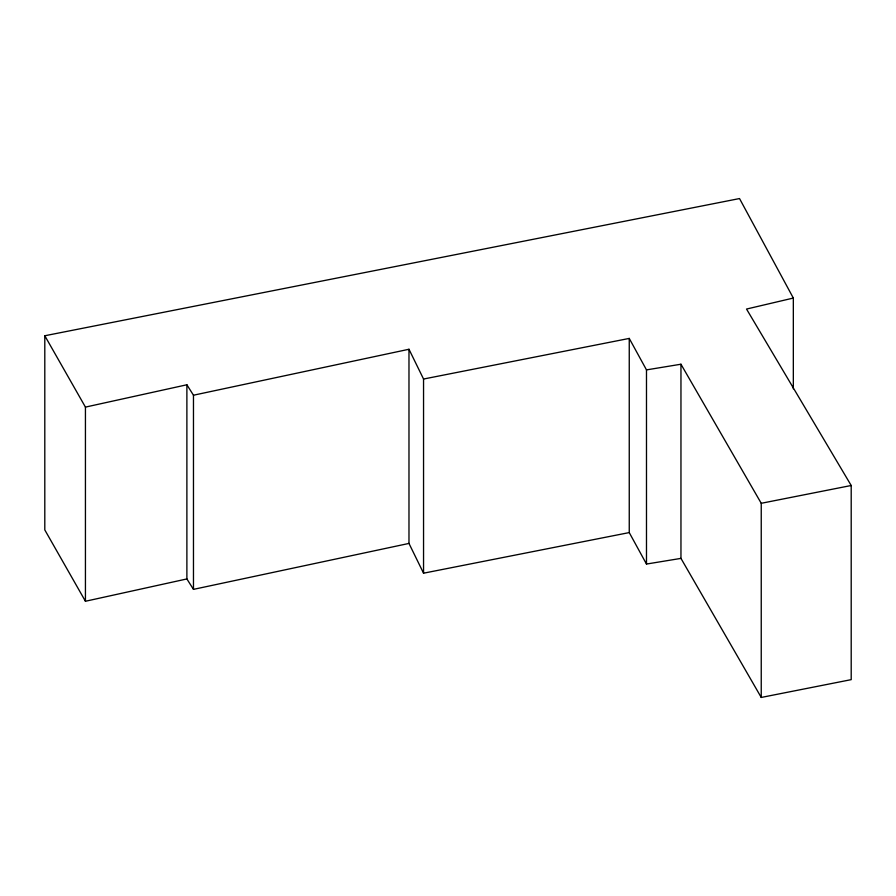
<?xml version="1.0" encoding="UTF-8"?>
<svg xmlns="http://www.w3.org/2000/svg" width="896" height="896" viewBox="0 0 896 896"><rect width="100%" height="100%" fill="white"/><g stroke="black" fill="none" stroke-linecap="round" stroke-linejoin="round"><path stroke-width="1.34" d="M793.33 298.054L746.525 309.053L851.2 485.498L851.2 679.65L761.242 697.446L680.96 558.387L680.96 364.224L646.486 369.891L629.25 338.419L423.55 379.03L408.979 349.261L193.469 395.214L186.883 384.776L85.434 407.109L44.8 335.754L739.525 198.554L793.33 298.054L793.33 388.842M44.8 335.754L44.8 529.917L85.434 601.261L186.883 578.939L193.469 589.366L408.979 543.424L423.55 573.194L629.25 532.582L646.486 564.054L680.96 558.387M680.96 364.224L761.242 503.294L851.2 485.498M761.242 503.294L761.242 697.446M646.486 369.891L646.486 564.054M629.25 338.419L629.25 532.582M423.55 379.03L423.55 573.194M408.979 349.261L408.979 543.424M193.469 395.214L193.469 589.366M186.883 384.776L186.883 578.939M85.434 407.109L85.434 601.261"/></g></svg>
